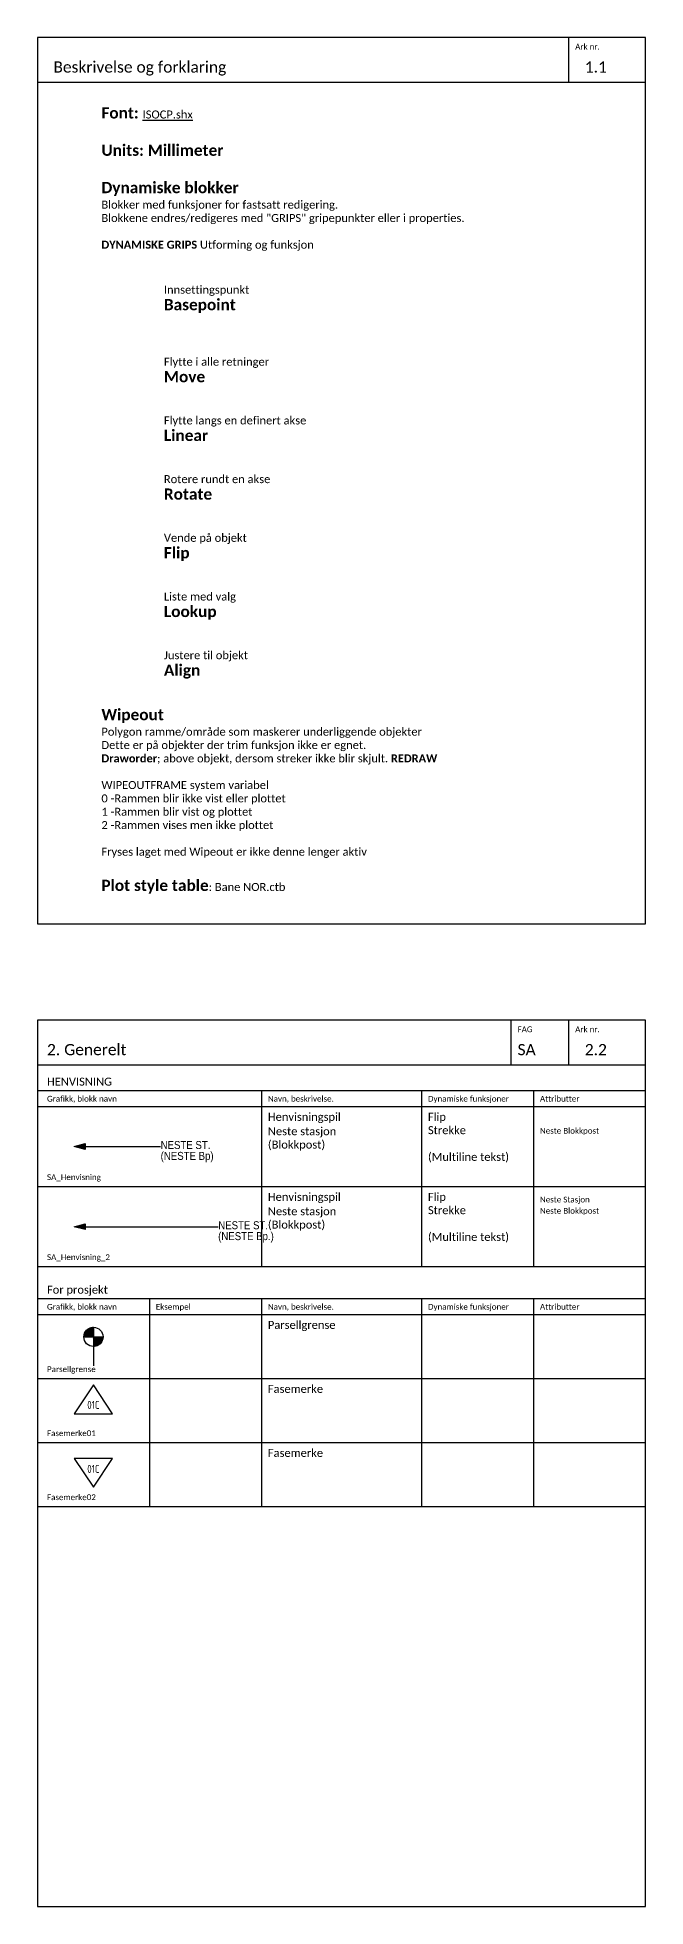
# Model space of a CAD drawing. Header units: millimetres. Extents: x -210 to 2500, y -2763 to 277.
# Drawn here: x 210 to 400, y -307 to 277 of the extents above; entities that cross this region are included whole.
import ezdxf
from ezdxf.enums import TextEntityAlignment as Align

# ---------------------------------------------------------------- set-up
doc = ezdxf.new("R2018")
doc.units = ezdxf.units.MM
for name, color, linetype in [('RAMME', 5, 'Continuous'), ('RAMME SYMBOLER', 4, 'Continuous'), ('RAMME TEKST', 7, 'Continuous'), ('SIG-Dimensjoner', 2, 'Continuous'), ('SIG-Komponenter', 2, 'Continuous'), ('SIG_ATT_Tekst25', 2, 'Continuous'), ('SIG_ATT_Tekst35', 7, 'Continuous')]:
    doc.layers.add(name, color=color, linetype=linetype)
doc.styles.add('Calibri', font='calibri.ttf')
doc.styles.add('ISOCP', font='isocp.shx', dxfattribs={"width": 0.9})
doc.styles.get("Standard").update_dxf_attribs({"font": 'txt.shx'})

# ---------------------------------------------------------------- blocks, each defined once
blk = doc.blocks.new('Parsellgrense')
at = {"linetype": 'ByBlock', "lineweight": -2}
h = blk.add_hatch(color=0, dxfattribs=at)
h.dxf.hatch_style = 1
h.paths.add_polyline_path([(3, 3), (0, 3), (0, 0, 0.414214)])
h.paths.add_polyline_path([(-3, 3), (0, 3), (0, 6, 0.414214)])
at = {"color": 0, "linetype": 'ByBlock', "lineweight": -2}
for p, q in [((-3, 3.11), (-0.11, 6)), ((-2.99, 3.26), (-0.26, 5.99)), ((-2.97, 3), (0.03, 6)), ((-2.97, 3.42), (-0.42, 5.97)), ((-2.94, 3.6), (-0.6, 5.94)), ((-2.9, 3.78), (-0.78, 5.9)), ((0, 6), (0, 0)), ((-3, 3), (3, 3)), ((-2.83, 3.98), (-0.98, 5.83)), ((-2.83, 3), (0, 5.83)), ((-2.74, 4.22), (-1.22, 5.74)), ((-2.69, 3), (0, 5.69)), ((-2.59, 4.51), (-1.51, 5.59)), ((-2.55, 3), (0, 5.55)), ((-2.4, 3), (0, 5.4)), ((-2.26, 3), (0, 5.26)), ((-2.12, 3), (0, 5.12)), ((-1.98, 3), (0, 4.98)), ((-1.84, 3), (0, 4.84)), ((-1.7, 3), (0, 4.7)), ((-1.56, 3), (0, 4.56)), ((-1.41, 3), (0, 4.41)), ((-1.27, 3), (0, 4.27)), ((-1.13, 3), (0, 4.13)), ((-0.99, 3), (0, 3.99)), ((-0.85, 3), (0, 3.85)), ((-0.71, 3), (0, 3.71)), ((-0.57, 3), (0, 3.57)), ((-0.42, 3), (0, 3.42)), ((-0.28, 3), (0, 3.28)), ((-0.14, 3), (0, 3.14)), ((0, 0.03), (2.97, 3)), ((0, 0.17), (2.83, 3)), ((0, 0.31), (2.69, 3)), ((0, 0.45), (2.55, 3)), ((0, 0.6), (2.4, 3)), ((0, 0.74), (2.26, 3)), ((0, 0.88), (2.12, 3)), ((0, 1.02), (1.98, 3)), ((0, 1.16), (1.84, 3)), ((0, 1.3), (1.7, 3)), ((0, 1.44), (1.56, 3)), ((0, 1.59), (1.41, 3)), ((0, 1.73), (1.27, 3)), ((0, 1.87), (1.13, 3)), ((0, 2.01), (0.99, 3)), ((0, 2.15), (0.85, 3)), ((0, 2.29), (0.71, 3)), ((0, 2.43), (0.57, 3)), ((0, 2.58), (0.42, 3)), ((0, 2.72), (0.28, 3)), ((0, 2.86), (0.14, 3)), ((0, 0), (0, -6)), ((0.11, 0), (3, 2.89)), ((0.26, 0.01), (2.99, 2.74)), ((0.42, 0.03), (2.97, 2.58)), ((0.6, 0.06), (2.94, 2.4)), ((0.78, 0.1), (2.9, 2.22)), ((0.98, 0.17), (2.83, 2.02)), ((1.22, 0.26), (2.74, 1.78)), ((1.51, 0.41), (2.59, 1.49))]:
    blk.add_line(p, q, dxfattribs=at)
blk.add_circle((0, 3), 3, dxfattribs=at)
blk = doc.blocks.new('Fasemerke01')
at = {"color": 0, "linetype": 'ByBlock', "lineweight": -2}
for p, q in [((0, 0), (-6, -9)), ((6, -9), (0, 0)), ((-6, -9), (6, -9))]:
    blk.add_line(p, q, dxfattribs=at)
at = {"layer": 'SIG_ATT_Tekst25', "linetype": 'ByBlock', "lineweight": -2, "style": 'ISOCP', "width": 0.9}
blk.add_attdef('01C', text='', height=2.5, dxfattribs=at).set_placement((0, -7.5), align=Align.CENTER)
blk = doc.blocks.new('Fasemerke02')
at = {"color": 0, "linetype": 'ByBlock', "lineweight": -2}
for p, q in [((6, 9), (-6, 9)), ((-6, 9), (0, 0)), ((0, 0), (6, 9))]:
    blk.add_line(p, q, dxfattribs=at)
at = {"layer": 'SIG_ATT_Tekst25', "linetype": 'ByBlock', "lineweight": -2, "style": 'ISOCP', "width": 0.9}
blk.add_attdef('01C', text='', height=2.5, dxfattribs=at).set_placement((0, 4.5), align=Align.CENTER)
blk = doc.blocks.new('*U271')
h = blk.add_hatch(color=256)
h.dxf.hatch_style = 1
h.paths.add_polyline_path([(0, 0), (3.4, 0.91), (3.4, -0.91)])
blk.add_line((3.4, 0), (27, 0))
for points in [[(0, 0), (3.4, 0.91), (3.4, -0.91)], [(0.39, 0), (3.3, 0.78), (3.3, -0.78)], [(0.77, 0), (3.2, 0.65), (3.2, -0.65)], [(1.16, 0), (3.1, 0.52), (3.1, -0.52)], [(1.55, 0), (3, 0.39), (3, -0.39)], [(1.93, 0), (2.9, 0.26), (2.9, -0.26)], [(2.32, 0), (2.8, 0.13), (2.8, -0.13)]]:
    blk.add_lwpolyline(points, close=True)
at = {"layer": 'SIG_ATT_Tekst25', "lineweight": 30, "width": 0.9, "flags": 104}
blk.add_attdef('HENVISING', text='', height=2.5, dxfattribs=at).set_placement((27, 1.7), align=Align.BOTTOM_RIGHT)
blk.add_attdef('HENVISING_bp', text='', height=2.5, dxfattribs=at).set_placement((27, -1.7), align=Align.TOP_RIGHT)
blk = doc.blocks.new('*U270')
h = blk.add_hatch(color=256)
h.dxf.hatch_style = 1
h.paths.add_polyline_path([(0, 0), (3.4, 0.91), (3.4, -0.91)])
blk.add_line((3.4, 0), (45, 0))
for points in [[(0, 0), (3.4, 0.91), (3.4, -0.91)], [(0.39, 0), (3.3, 0.78), (3.3, -0.78)], [(0.77, 0), (3.2, 0.65), (3.2, -0.65)], [(1.16, 0), (3.1, 0.52), (3.1, -0.52)], [(1.55, 0), (3, 0.39), (3, -0.39)], [(1.93, 0), (2.9, 0.26), (2.9, -0.26)], [(2.32, 0), (2.8, 0.13), (2.8, -0.13)]]:
    blk.add_lwpolyline(points, close=True)
at = {"layer": 'SIG_ATT_Tekst35', "lineweight": 30, "width": 0.9, "flags": 104}
blk.add_attdef('HENVISING', text='', height=3.5, dxfattribs=at).set_placement((45, 1.7), align=Align.BOTTOM_RIGHT)
blk.add_attdef('HENVISING_bp', text='', height=3.5, dxfattribs=at).set_placement((44.97, -1.7), align=Align.TOP_RIGHT)

msp = doc.modelspace()

# ---------------------------------------------------------------- linework, layer by layer
at = {"layer": 'RAMME'}
for points in [[(400, 277), (210, 277), (210, 0), (400, 0)], [(400, -30), (210, -30), (210, -307), (400, -307)]]:
    msp.add_lwpolyline(points, close=True, dxfattribs=at)
for points in [[(210, 263), (400, 263)], [(210, -44), (400, -44)]]:
    msp.add_lwpolyline(points, dxfattribs=at)
at = {"layer": 'RAMME SYMBOLER'}
for p, q in [((376, 263), (376, 277)), ((358, -44), (358, -30)), ((376, -44), (376, -30)), ((210, -52), (400, -52)), ((280, -52), (280, -107)), ((330, -52), (330, -107)), ((365, -52), (365, -107)), ((210, -57), (400, -57)), ((210, -82), (400, -82)), ((210, -107), (400, -107)), ((210, -117), (400, -117)), ((210, -122), (400, -122)), ((245, -117), (245, -182)), ((280, -117), (280, -182)), ((330, -117), (330, -182)), ((365, -117), (365, -182)), ((210, -142), (400, -142)), ((210, -162), (400, -162)), ((210, -182), (400, -182))]:
    msp.add_line(p, q, dxfattribs=at)

# ---------------------------------------------------------------- block references
at = {"layer": 'SIG-Dimensjoner'}
ref = msp.add_blockref('*U271', (221.5, -69.5), dxfattribs=at)
lines = msp.add_mtext('\\W0.9000;NESTE ST.', dxfattribs={"layer": 'SIG_ATT_Tekst25', "insert": (248.5, -67.8), "char_height": 2.5, "attachment_point": 1})
ref.add_attrib('HENVISING', '', (248.5, -67.8), dxfattribs={"flags": 104}).embed_mtext(lines)
lines = msp.add_mtext('\\W0.9000;(NESTE Bp)', dxfattribs={"layer": 'SIG_ATT_Tekst25', "insert": (248.5, -71.2), "char_height": 2.5, "attachment_point": 1})
ref.add_attrib('HENVISING_bp', '', (248.5, -71.2), dxfattribs={"flags": 104}).embed_mtext(lines)
ref = msp.add_blockref('*U270', (221.5, -94.575), dxfattribs=at)
lines = msp.add_mtext('\\W0.9000;NESTE ST.', dxfattribs={"layer": 'SIG_ATT_Tekst35', "insert": (266.5, -92.875), "char_height": 2.5, "attachment_point": 1})
ref.add_attrib('HENVISING', '', (266.5, -92.875), dxfattribs={"flags": 104}).embed_mtext(lines)
lines = msp.add_mtext('\\W0.9000;(NESTE Bp.)', dxfattribs={"layer": 'SIG_ATT_Tekst35', "insert": (266.468, -96.275), "char_height": 2.5, "attachment_point": 1})
ref.add_attrib('HENVISING_bp', '', (266.468, -96.275), dxfattribs={"flags": 104}).embed_mtext(lines)
at = {"layer": 'SIG-Komponenter'}
msp.add_blockref('Parsellgrense', (227.5, -132), dxfattribs=at)
for name, p in [('Fasemerke01', (227.5, -144)), ('Fasemerke02', (227.5, -176))]:
    msp.add_blockref(name, p, dxfattribs=at).add_auto_attribs({'01C': '01C'})

# ---------------------------------------------------------------- texts
at = {"layer": 'RAMME TEKST', "linetype": 'ByBlock', "style": 'Calibri'}
for s, height, p in [('Ark nr.', 1.8, (378, 273.2)), ('Beskrivelse og forklaring', 3.5, (215, 266)), ('1.1', 3.5, (381, 266)), ('FAG', 1.8, (360, -33.8)), ('Ark nr.', 1.8, (378, -33.8)), ('2. Generelt', 3.5, (213, -41)), ('SA', 3.5, (360, -41)), ('2.2', 3.5, (381, -41)), ('HENVISNING', 2.5, (213, -50.5)), ('Grafikk, blokk navn', 1.8, (213, -55.5)), ('Navn, beskrivelse.', 1.8, (282, -55.5)), ('Dynamiske funksjoner', 1.8, (332, -55.5)), ('Attributter', 1.8, (367, -55.5)), ('For prosjekt', 2.5, (213, -115.5)), ('Grafikk, blokk navn', 1.8, (213, -120.5)), ('Eksempel', 1.8, (247, -120.5)), ('Navn, beskrivelse.', 1.8, (282, -120.5)), ('Dynamiske funksjoner', 1.8, (332, -120.5)), ('Attributter', 1.8, (367, -120.5)), ('Parsellgrense', 1.8, (213, -140)), ('Fasemerke01', 1.8, (213, -160)), ('Fasemerke02', 1.8, (213, -180))]:
    msp.add_text(s, height=height, dxfattribs=at).set_placement(p)
at = {"layer": 'RAMME TEKST', "style": 'Calibri'}
for s, height, p in [('Henvisningspil', 2.5, (282, -61.5)), ('Neste Blokkpost', 1.8, (367, -65.5)), ('SA_Henvisning', 1.8, (213, -80)), ('Henvisningspil', 2.5, (282, -86.5)), ('Neste Stasjon', 1.8, (367, -87)), ('Neste Blokkpost', 1.8, (367, -90.5)), ('SA_Henvisning_2', 1.8, (213, -105))]:
    msp.add_text(s, height=height, dxfattribs=at).set_placement(p)
at = {"layer": 'RAMME TEKST', "char_height": 2.5, "attachment_point": 1}
for s, insert, width in [('{\\fCalibri|b1|i0|c0|p34;\\H1.4x;Font: \\fCalibri|b0|i0|c0|p34;\\H0.71429x;\\LISOCP.shx\\fCalibri|b1|i0|c0|p34;\\l \\H1.4x;\\P\\PUnits: Millimeter\\P\\PDynamiske blokker \\P\\fCalibri|b0|i0|c0|p34;\\H0.71428x;Blokker med funksjoner for fastsatt redigering. \\PBlokkene endres/redigeres med "GRIPS" gripepunkter eller i properties.\\P\\P\\fCalibri|b1|i0|c0|p34;\\H1.00001x;DYNAMISKE GRIPS \\fCalibri|b0|i0|c0|p34;Utforming og funksjon}', (230, 255.162), 150), ('{\\fCalibri|b0|i0|c0|p34;Innsettingspunkt \\P\\fCalibri|b1|i0|c0|p34;\\H1.4x;Basepoint\\P\\H0.71429x;\\P\\P\\P\\fCalibri|b0|i0|c0|p34;Flytte i alle retninger \\P\\fCalibri|b1|i0|c0|p34;\\H1.39999x;Move\\P\\H0.71429x;\\P\\P\\fCalibri|b0|i0|c0|p34;Flytte langs en definert akse \\P\\fCalibri|b1|i0|c0|p34;\\H1.39999x;Linear\\P\\H0.71429x;\\P\\P\\fCalibri|b0|i0|c0|p34;Rotere rundt en akse \\P\\fCalibri|b1|i0|c0|p34;\\H1.39999x;Rotate\\P\\H0.71429x;\\P\\P\\fCalibri|b0|i0|c0|p34;Vende på objekt \\P\\fCalibri|b1|i0|c0|p34;\\H1.39999x;Flip\\P\\H0.71429x;\\P\\P\\fCalibri|b0|i0|c0|p34;Liste med valg\\P\\fCalibri|b1|i0|c0|p34;\\H1.39999x;Lookup\\P\\H0.71429x;\\P\\P\\fCalibri|b0|i0|c0|p34;Justere til objekt \\P\\fCalibri|b1|i0|c0|p34;\\H1.39999x;Align}', (249.521, 199.416), 55.08238), ('{\\fCalibri|b1|i0|c0|p34;\\H1.4x;Wipeout\\P\\fCalibri|b0|i0|c0|p34;\\H0.71429x;Polygon ramme/område som maskerer underliggende objekter\\PDette er på objekter der trim funksjon ikke er egnet.\\P\\fCalibri|b1|i0|c0|p34;Draworder\\fCalibri|b0|i0|c0|p34;; above objekt, dersom streker ikke blir skjult. \\fCalibri|b1|i0|c0|p34;REDRAW\\P\\fCalibri|b0|i0|c0|p34;\\PWIPEOUTFRAME system variabel \\P0 -Rammen blir ikke vist eller plottet\\P1 -Rammen blir vist og plottet\\P\\pxi-2.35833,l2.35833;2 -Rammen vises men ikke plottet\\P\\PFryses laget med Wipeout er ikke denne lenger aktiv\\P\\pi0,l0;\\H1.4x;\\P\\fCalibri|b1|i0|c0|p34;Plot style table\\fCalibri|b0|i0|c0|p34;\\H0.71429x;: Bane NOR.ctb}', (230, 67.162), 150)]:
    msp.add_mtext(s, dxfattribs=dict(at, insert=insert, width=width))
at = {"layer": 'RAMME TEKST', "lineweight": -2, "char_height": 2.5, "width": 47.09038, "attachment_point": 1, "style": 'Calibri'}
for insert in [(282, -63.5), (282, -88.5)]:
    msp.add_mtext('Neste stasjon \\P(Blokkpost)', dxfattribs=dict(at, insert=insert))
at = {"layer": 'RAMME TEKST', "linetype": 'ByBlock', "char_height": 2.5, "attachment_point": 1, "style": 'Calibri'}
for s, insert, width in [('Flip\\PStrekke \\P\\P(Multiline tekst)', (332, -59), 33), ('Flip\\PStrekke \\P\\P(Multiline tekst)', (332, -84), 33), ('Parsellgrense', (282, -124), 46), ('Fasemerke', (282, -144), 46), ('Fasemerke', (282, -164), 46)]:
    msp.add_mtext(s, dxfattribs=dict(at, insert=insert, width=width))

doc.saveas('drawing.dxf')
